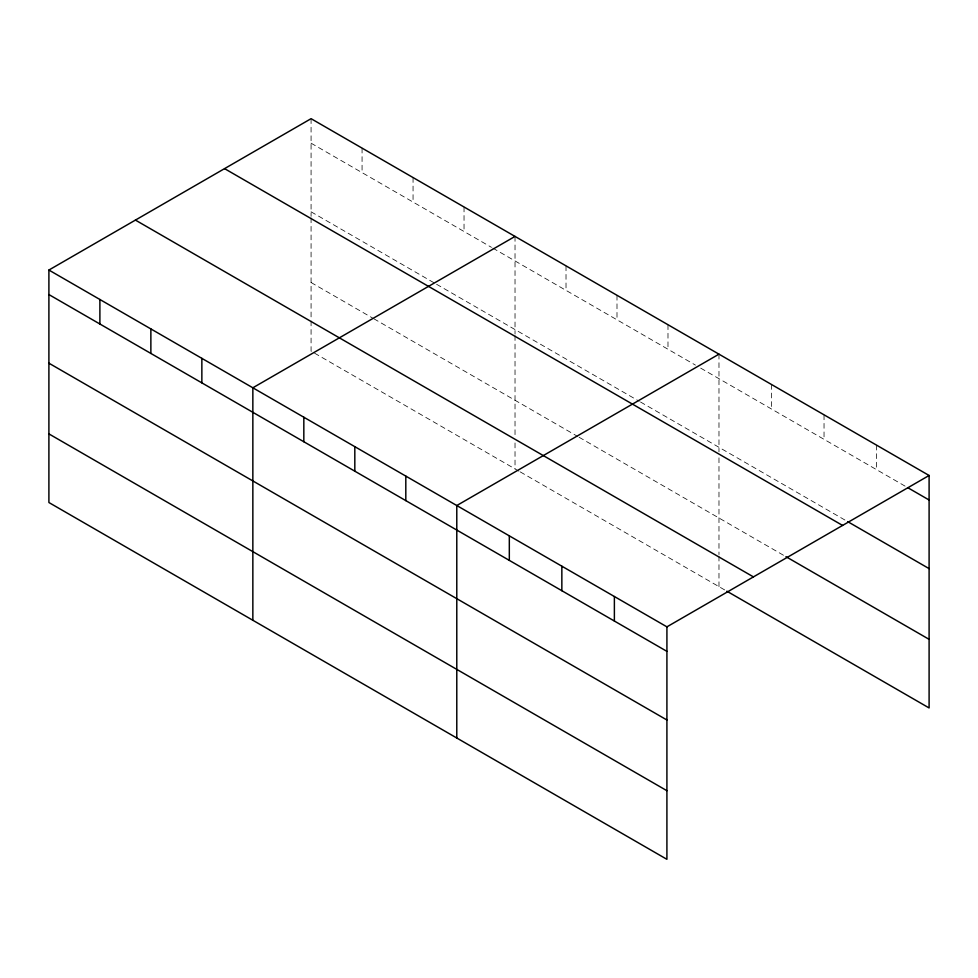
<?xml version="1.0" encoding="UTF-8"?>
<svg xmlns="http://www.w3.org/2000/svg" width="978" height="978" viewBox="0 0 978 978"><rect width="100%" height="100%" fill="white"/><g stroke="black" fill="none" stroke-linecap="round" stroke-linejoin="round"><path stroke-width="0.73" stroke-dasharray="4.89 3.67" d="M311.077 143.191L491.494 247.348M492.802 248.106L695.444 365.1M700.676 368.119L905.457 486.347M311.077 211.81L435.283 283.522M436.591 284.28L639.221 401.261M640.529 402.019L846.361 520.858M311.077 282.52L372.532 317.997M373.84 318.755L577.778 436.494M579.086 437.252L784.637 555.92M518.951 471.164L311.077 351.151L311.077 320.65M520.259 471.909L725.542 590.431M876.569 445.149L876.569 469.672M824.038 414.831L824.038 439.342M771.508 384.501L771.508 409.012M718.977 354.17L718.977 451.824M718.977 457.838L718.977 554.612M718.977 556.14L718.977 586.641M667.986 324.733L667.986 349.244M616.996 295.295L616.996 319.806M566.017 265.857L566.017 290.368M515.027 236.419L515.027 334.073M515.027 335.576L515.027 436.873M515.027 442.973L515.027 468.89M464.037 206.981L464.037 231.505M413.058 177.544L413.058 202.067M362.068 148.106L362.068 172.629M311.077 118.68L311.077 216.334M311.077 217.837L311.077 319.121"/><path stroke-width="1.47" d="M666.91 719.991L666.923 626.849L48.9 270.05L48.9 502.521L666.91 859.32L666.91 719.991L48.9 363.18M726.85 591.189L929.1 707.95L929.1 475.479L311.077 118.68L48.9 270.05M515.027 236.419L252.85 387.789L252.85 620.26M718.977 354.17L456.787 505.54L456.787 738.011M666.923 626.849L929.1 475.479M908.085 487.863L929.1 500.002M847.681 521.616L929.1 568.621M224.561 168.632L842.584 525.43M785.957 556.678L929.1 639.331M135.416 220.087L753.439 576.898M48.9 294.561L666.923 651.372M48.9 433.89L666.91 790.701M614.38 596.519L614.38 621.042M561.849 566.201L561.849 590.712M509.318 535.871L509.318 560.382M405.809 476.103L405.809 500.614M354.818 446.665L354.818 471.176M303.828 417.227L303.828 441.738M201.859 358.351L201.859 382.875M150.869 328.914L150.869 353.437M99.89 299.476L99.89 323.999"/></g></svg>
